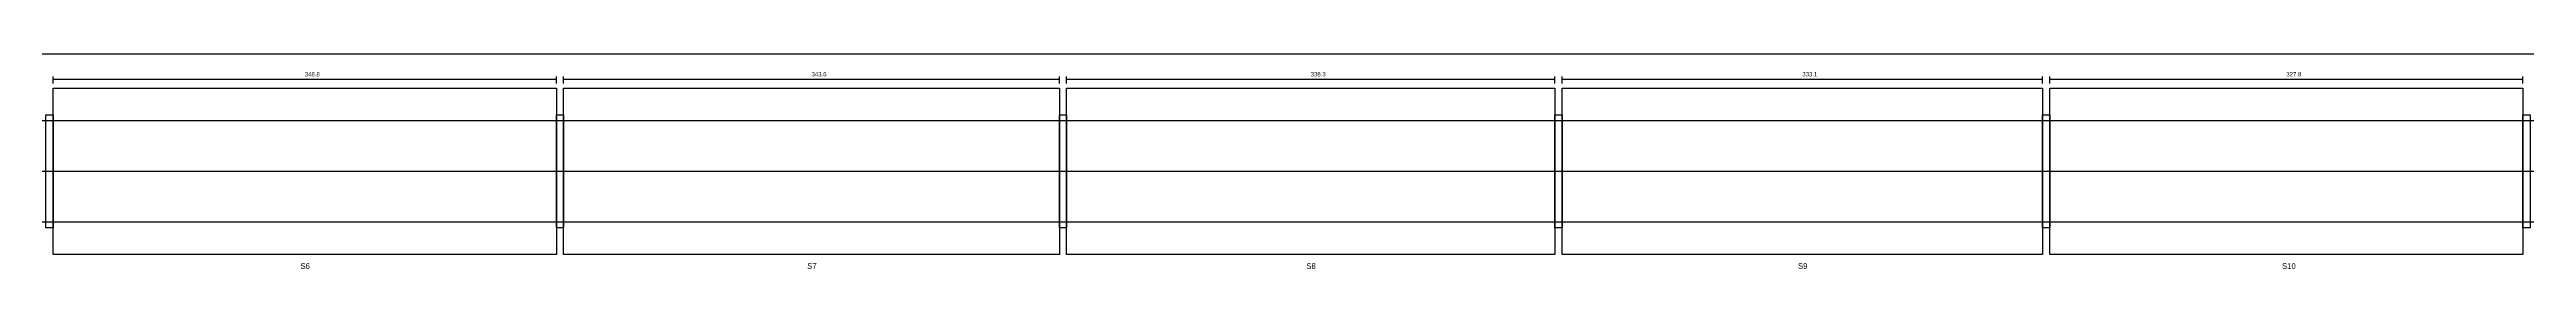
# Model space of a CAD drawing. Header units: metres. Extents: x -20 to 7251, y -89 to 86.
# Drawn here: x 1865 to 3582, y -68 to 81 of the extents above; entities that cross this region are included whole.
import ezdxf

# ---------------------------------------------------------------- set-up
doc = ezdxf.new("R2010")
doc.units = ezdxf.units.M
for name, color, linetype in [('CENTRE', 1, 'Continuous'), ('DIMENSION', 2, 'Continuous'), ('HATCH', 8, 'Continuous'), ('OUTLINE', 7, 'Continuous'), ('TITLE', 4, 'Continuous')]:
    doc.layers.add(name, color=color, linetype=linetype)

msp = doc.modelspace()

# ---------------------------------------------------------------- linework, layer by layer
at = {"layer": 'CENTRE'}
msp.add_line((-20, 0), (7223.5, 0), dxfattribs=at)
at = {"layer": 'DIMENSION', "color": 2}
for p, q in [((0, 81), (7203.5, 81)), ((1867.9, 60.5), (1867.9, 65.5)), ((1867.9, 63.5), (2216.7, 63.5)), ((2216.7, 60.5), (2216.7, 65.5)), ((2221.7, 60.5), (2221.7, 65.5)), ((2221.7, 63.5), (2565.3, 63.5)), ((2565.3, 60.5), (2565.3, 65.5)), ((2570.3, 60.5), (2570.3, 65.5)), ((2570.3, 63.5), (2908.6, 63.5)), ((2908.6, 60.5), (2908.6, 65.5)), ((2913.6, 60.5), (2913.6, 65.5)), ((2913.6, 63.5), (3246.7, 63.5)), ((3246.7, 60.5), (3246.7, 65.5)), ((3251.7, 60.5), (3251.7, 65.5)), ((3251.7, 63.5), (3579.5, 63.5)), ((3579.5, 60.5), (3579.5, 65.5))]:
    msp.add_line(p, q, dxfattribs=at)
at = {"layer": 'HATCH'}
for points in [[(1862.9, 39), (1867.9, 39), (1867.9, -39), (1862.9, -39)], [(2216.7, 39), (2221.7, 39), (2221.7, -39), (2216.7, -39)], [(2565.3, 39), (2570.3, 39), (2570.3, -39), (2565.3, -39)], [(2908.6, 39), (2913.6, 39), (2913.6, -39), (2908.6, -39)], [(3246.7, 39), (3251.7, 39), (3251.7, -39), (3246.7, -39)], [(3579.5, 39), (3584.5, 39), (3584.5, -39), (3579.5, -39)]]:
    msp.add_lwpolyline(points, close=True, dxfattribs=at)
at = {"layer": 'OUTLINE'}
for p, q in [((0, 35), (7203.5, 35)), ((0, -35), (7203.5, -35))]:
    msp.add_line(p, q, dxfattribs=at)
for points in [[(1867.9, 57.5), (2216.7, 57.5), (2216.7, -57.5), (1867.9, -57.5)], [(2221.7, 57.5), (2565.3, 57.5), (2565.3, -57.5), (2221.7, -57.5)], [(2570.3, 57.5), (2908.6, 57.5), (2908.6, -57.5), (2570.3, -57.5)], [(2913.6, 57.5), (3246.7, 57.5), (3246.7, -57.5), (2913.6, -57.5)], [(3251.7, 57.5), (3579.5, 57.5), (3579.5, -57.5), (3251.7, -57.5)]]:
    msp.add_lwpolyline(points, close=True, dxfattribs=at)

# ---------------------------------------------------------------- texts
at = {"layer": 'DIMENSION'}
for s, p in [('348.8', (2042.3, 65.5)), ('343.6', (2393.5, 65.5)), ('338.3', (2739.45, 65.5)), ('333.1', (3080.15, 65.5)), ('327.8', (3415.6, 65.5))]:
    msp.add_text(s, height=3, dxfattribs=at).set_placement(p)
at = {"layer": 'TITLE'}
for s, p in [('S6', (2039.3, -67.5)), ('S7', (2390.5, -67.5)), ('S8', (2736.45, -67.5)), ('S9', (3077.15, -67.5)), ('S10', (3412.6, -67.5))]:
    msp.add_text(s, height=4, dxfattribs=at).set_placement(p)

doc.saveas('drawing.dxf')
